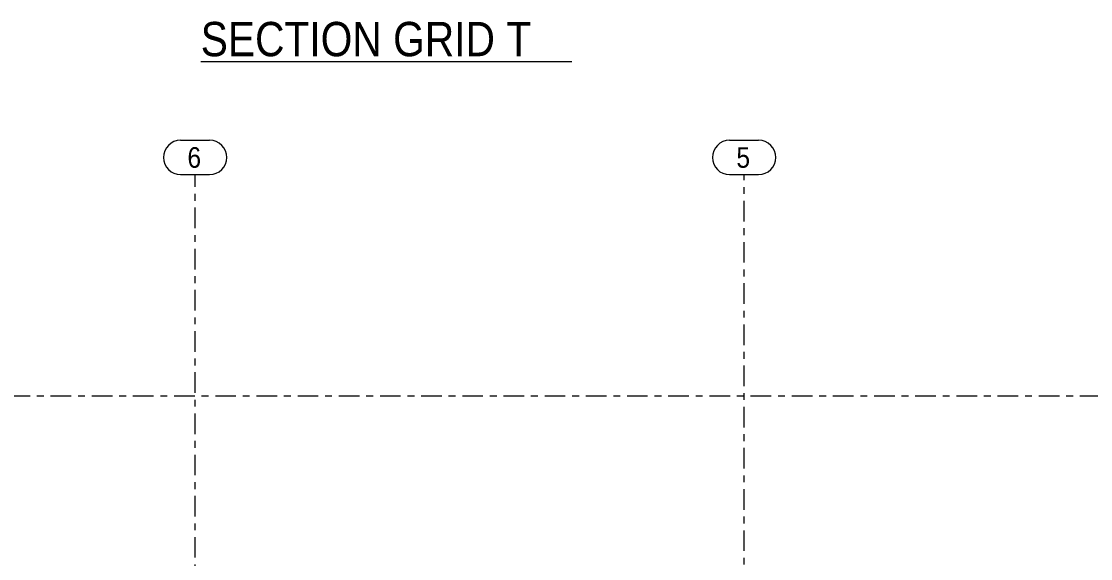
# Model space of a CAD drawing. Header units: millimetres. Extents: x -49 to 1122, y -181 to 639.
# Drawn here: x 477.7 to 633.6, y 127.7 to 205.9 of the extents above; entities that cross this region are included whole.
import ezdxf

# ---------------------------------------------------------------- set-up
doc = ezdxf.new("R2010")
doc.units = ezdxf.units.MM
doc.linetypes.add('XKITLINE00', pattern=[0])
doc.linetypes.add('XKITLINE03', pattern=[6, 3, -1, 1, -1])
doc.layers.add('OtherObjectType', color=7, linetype='Continuous', lineweight=0)
doc.layers.add('S-grid', color=1, linetype='Continuous', lineweight=0)
doc.styles.add('ARIAL', font='ARIAL.TTF')

# ---------------------------------------------------------------- blocks, each defined once
blk = doc.blocks.new('*A433')
at = {"layer": 'S-grid', "color": 1, "linetype": 'XKITLINE03', "lineweight": 0}
blk.add_line((-10, 151.39), (1096.06, 151.39), dxfattribs=at)
blk = doc.blocks.new('*A675')
at = {"layer": 'S-grid', "color": 1, "linetype": 'XKITLINE03', "lineweight": 0}
for p, q in [((503.06, 115.81), (503.06, 183.61)), ((503.06, 80.79), (503.06, 110.81)), ((503.06, -10), (503.06, 75.1))]:
    blk.add_line(p, q, dxfattribs=at)
at = {"layer": 'S-grid', "color": 3, "style": 'ARIAL', "width": 0.85}
blk.add_text('6', height=3, dxfattribs=at).set_placement((501.94, 184.61))
blk = doc.blocks.new('*A794')
at = {"layer": 'S-grid', "color": 1, "linetype": 'XKITLINE00', "lineweight": 0}
for p, q in [((500.94, 188.61), (505.17, 188.61)), ((500.94, 183.61), (505.17, 183.61))]:
    blk.add_line(p, q, dxfattribs=at)
for centre, start, end in [((500.94, 186.11), 90, 270), ((505.17, 186.11), 270, 90)]:
    blk.add_arc(centre, 2.5, start, end, dxfattribs=at)
blk = doc.blocks.new('*A840')
at = {"layer": 'S-grid', "color": 1, "linetype": 'XKITLINE03', "lineweight": 0}
for p, q in [((583.06, 80.79), (583.06, 183.61)), ((583.06, -10), (583.06, 75.1))]:
    blk.add_line(p, q, dxfattribs=at)
at = {"layer": 'S-grid', "color": 3, "style": 'ARIAL', "width": 0.85}
blk.add_text('5', height=3, dxfattribs=at).set_placement((581.94, 184.61))
blk = doc.blocks.new('*A948')
at = {"layer": 'S-grid', "color": 1, "linetype": 'XKITLINE00', "lineweight": 0}
for p, q in [((580.94, 188.61), (585.17, 188.61)), ((580.94, 183.61), (585.17, 183.61))]:
    blk.add_line(p, q, dxfattribs=at)
for centre, start, end in [((580.94, 186.11), 90, 270), ((585.17, 186.11), 270, 90)]:
    blk.add_arc(centre, 2.5, start, end, dxfattribs=at)
blk = doc.blocks.new('*A1118')
at = {"layer": 'OtherObjectType', "color": 5, "linetype": 'XKITLINE00', "lineweight": 0}
blk.add_line((503.87, 200.11), (557.95, 200.11), dxfattribs=at)
at = {"layer": 'OtherObjectType', "color": 7, "style": 'ARIAL', "width": 0.85}
blk.add_text('SECTION GRID T', height=5, dxfattribs=at).set_placement((503.87, 200.86))

msp = doc.modelspace()

# ---------------------------------------------------------------- block references
at = {"lineweight": 0}
for name in ['*A1118', '*A794', '*A948', '*A675', '*A840', '*A433']:
    msp.add_blockref(name, (0, 0), dxfattribs=at)

doc.saveas('drawing.dxf')
